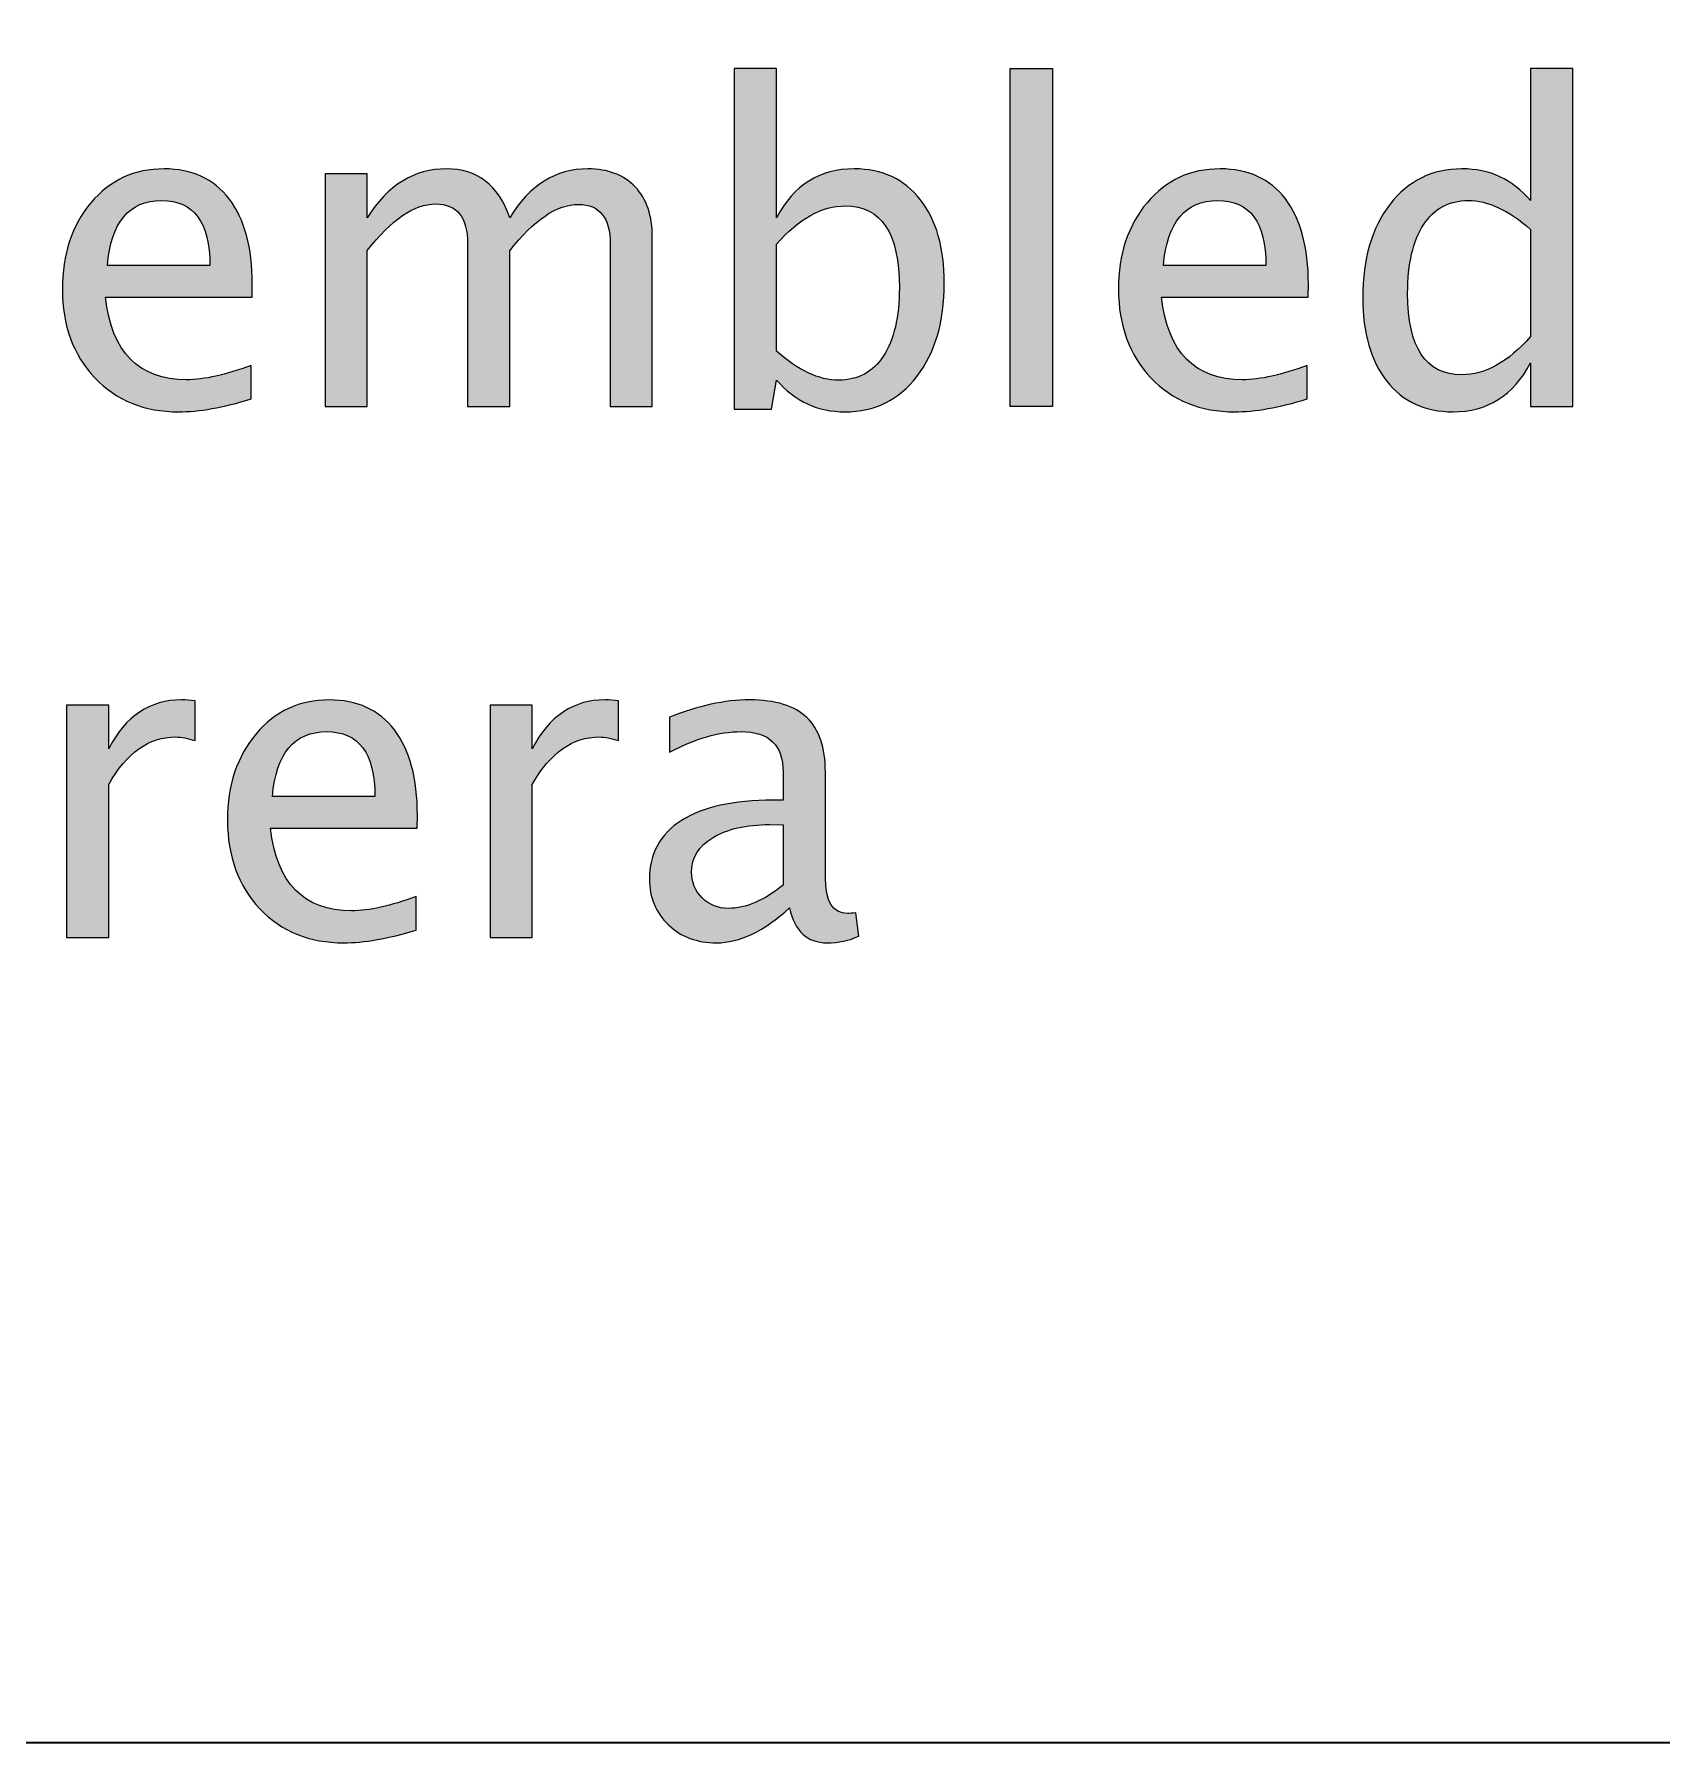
# Model space of a CAD drawing. Header units: inches. Extents: x 4 to 816, y 71 to 806.
# Drawn here: x 60.46 to 75.53, y 73.81 to 89.62 of the extents above; entities that cross this region are included whole.
import ezdxf

# ---------------------------------------------------------------- set-up
doc = ezdxf.new("R2010")
doc.units = ezdxf.units.IN
doc.header["$MEASUREMENT"] = 0
doc.layers.add('Layer 1', color=7, linetype='Continuous')

# ---------------------------------------------------------------- blocks, each defined once
blk = doc.blocks.new('block 35')
at = {"layer": 'Layer 1', "color": 240, "lineweight": 35, "true_color": 0xed1c24}
blk.add_lwpolyline([(23.165, 200.351), (406.63, 200.351), (406.63, 73.807), (23.165, 73.807)], dxfattribs=at)
blk = doc.blocks.new('block 316')
at = {"layer": 'Layer 1', "true_color": 0xffffff}
h = blk.add_hatch(color=7, dxfattribs=at)
h.dxf.hatch_style = 2
edge = h.paths.add_edge_path()
edge.add_spline(control_points=[(66.938, 86.155), (66.938, 86.155), (66.938, 89.307), (66.938, 89.307), (66.938, 89.307), (67.329, 89.307), (67.329, 89.307), (67.329, 89.307), (67.329, 87.926), (67.329, 87.926), (67.488, 88.228), (67.728, 88.378), (68.048, 88.378), (68.307, 88.378), (68.511, 88.283), (68.659, 88.095), (68.808, 87.906), (68.882, 87.647), (68.882, 87.32), (68.882, 86.963), (68.798, 86.676), (68.629, 86.457), (68.461, 86.238), (68.239, 86.129), (67.964, 86.129), (67.71, 86.129), (67.498, 86.227), (67.329, 86.422), (67.329, 86.422), (67.281, 86.155), (67.281, 86.155), (67.281, 86.155), (66.938, 86.155), (66.938, 86.155)], knot_values=[0, 0, 0, 0, 1, 1, 1, 2, 2, 2, 3, 3, 3, 4, 4, 4, 5, 5, 5, 6, 6, 6, 7, 7, 7, 8, 8, 8, 9, 9, 9, 10, 10, 10, 11, 11, 11, 11], degree=3, periodic=1)
edge = h.paths.add_edge_path()
edge.add_spline(control_points=[(67.329, 86.691), (67.529, 86.512), (67.721, 86.422), (67.903, 86.422), (68.083, 86.422), (68.222, 86.497), (68.319, 86.647), (68.417, 86.796), (68.466, 87.007), (68.466, 87.279), (68.466, 87.783), (68.3, 88.035), (67.967, 88.035), (67.748, 88.035), (67.536, 87.917), (67.329, 87.681), (67.329, 87.681), (67.329, 86.691), (67.329, 86.691)], knot_values=[0, 0, 0, 0, 1, 1, 1, 2, 2, 2, 3, 3, 3, 4, 4, 4, 5, 5, 5, 6, 6, 6, 6], degree=3, periodic=1)
h = blk.add_hatch(color=7, dxfattribs=at)
h.dxf.hatch_style = 2
h.paths.add_polyline_path([(69.492, 86.178), (69.492, 89.307), (69.883, 89.307), (69.883, 86.178)])
h = blk.add_hatch(color=7, dxfattribs=at)
h.dxf.hatch_style = 2
edge = h.paths.add_edge_path()
edge.add_spline(control_points=[(74.31, 86.178), (74.31, 86.178), (74.31, 86.582), (74.31, 86.582), (74.151, 86.28), (73.911, 86.129), (73.591, 86.129), (73.332, 86.129), (73.128, 86.223), (72.979, 86.412), (72.831, 86.601), (72.756, 86.859), (72.756, 87.187), (72.756, 87.545), (72.84, 87.833), (73.009, 88.051), (73.178, 88.269), (73.4, 88.378), (73.675, 88.378), (73.93, 88.378), (74.142, 88.28), (74.31, 88.085), (74.31, 88.085), (74.31, 89.307), (74.31, 89.307), (74.31, 89.307), (74.7, 89.307), (74.7, 89.307), (74.7, 89.307), (74.7, 86.178), (74.7, 86.178), (74.7, 86.178), (74.31, 86.178), (74.31, 86.178)], knot_values=[0, 0, 0, 0, 1, 1, 1, 2, 2, 2, 3, 3, 3, 4, 4, 4, 5, 5, 5, 6, 6, 6, 7, 7, 7, 8, 8, 8, 9, 9, 9, 10, 10, 10, 11, 11, 11, 11], degree=3, periodic=1)
edge = h.paths.add_edge_path()
edge.add_spline(control_points=[(74.31, 87.817), (74.107, 87.996), (73.915, 88.085), (73.734, 88.085), (73.555, 88.085), (73.417, 88.01), (73.319, 87.861), (73.221, 87.711), (73.172, 87.5), (73.172, 87.227), (73.172, 86.723), (73.339, 86.472), (73.673, 86.472), (73.89, 86.472), (74.102, 86.59), (74.31, 86.826), (74.31, 86.826), (74.31, 87.817), (74.31, 87.817)], knot_values=[0, 0, 0, 0, 1, 1, 1, 2, 2, 2, 3, 3, 3, 4, 4, 4, 5, 5, 5, 6, 6, 6, 6], degree=3, periodic=1)
h = blk.add_hatch(color=7, dxfattribs=at)
h.dxf.hatch_style = 2
edge = h.paths.add_edge_path()
edge.add_spline(control_points=[(62.465, 86.248), (62.204, 86.168), (61.98, 86.129), (61.794, 86.129), (61.475, 86.129), (61.216, 86.234), (61.017, 86.445), (60.817, 86.655), (60.718, 86.928), (60.718, 87.263), (60.718, 87.589), (60.806, 87.856), (60.982, 88.065), (61.159, 88.274), (61.384, 88.378), (61.659, 88.378), (61.919, 88.378), (62.12, 88.285), (62.262, 88.1), (62.404, 87.914), (62.475, 87.651), (62.475, 87.31), (62.475, 87.31), (62.473, 87.191), (62.473, 87.191), (62.473, 87.191), (61.116, 87.191), (61.116, 87.191), (61.173, 86.681), (61.423, 86.426), (61.867, 86.426), (62.03, 86.426), (62.229, 86.47), (62.465, 86.559), (62.465, 86.559), (62.465, 86.248), (62.465, 86.248)], knot_values=[0, 0, 0, 0, 1, 1, 1, 2, 2, 2, 3, 3, 3, 4, 4, 4, 5, 5, 5, 6, 6, 6, 7, 7, 7, 8, 8, 8, 9, 9, 9, 10, 10, 10, 11, 11, 11, 12, 12, 12, 12], degree=3, periodic=1)
edge = h.paths.add_edge_path()
edge.add_spline(control_points=[(61.134, 87.484), (61.134, 87.484), (62.083, 87.484), (62.083, 87.484), (62.083, 87.884), (61.934, 88.085), (61.635, 88.085), (61.335, 88.085), (61.168, 87.884), (61.134, 87.484)], knot_values=[0, 0, 0, 0, 1, 1, 1, 2, 2, 2, 3, 3, 3, 3], degree=3, periodic=1)
h = blk.add_hatch(color=7, dxfattribs=at)
h.dxf.hatch_style = 2
edge = h.paths.add_edge_path()
edge.add_spline(control_points=[(63.149, 86.178), (63.149, 86.178), (63.149, 88.331), (63.149, 88.331), (63.149, 88.331), (63.54, 88.331), (63.54, 88.331), (63.54, 88.331), (63.54, 87.926), (63.54, 87.926), (63.729, 88.228), (63.974, 88.378), (64.272, 88.378), (64.559, 88.378), (64.755, 88.228), (64.859, 87.926), (65.044, 88.228), (65.285, 88.378), (65.581, 88.378), (65.769, 88.378), (65.917, 88.322), (66.021, 88.211), (66.127, 88.099), (66.179, 87.943), (66.179, 87.742), (66.179, 87.742), (66.179, 86.178), (66.179, 86.178), (66.179, 86.178), (65.789, 86.178), (65.789, 86.178), (65.789, 86.178), (65.789, 87.681), (65.789, 87.681), (65.789, 87.926), (65.691, 88.049), (65.497, 88.049), (65.294, 88.049), (65.082, 87.906), (64.859, 87.619), (64.859, 87.619), (64.859, 86.178), (64.859, 86.178), (64.859, 86.178), (64.469, 86.178), (64.469, 86.178), (64.469, 86.178), (64.469, 87.683), (64.469, 87.683), (64.469, 87.93), (64.37, 88.053), (64.172, 88.053), (63.975, 88.053), (63.764, 87.909), (63.54, 87.621), (63.54, 87.621), (63.54, 86.178), (63.54, 86.178), (63.54, 86.178), (63.149, 86.178), (63.149, 86.178)], knot_values=[0, 0, 0, 0, 1, 1, 1, 2, 2, 2, 3, 3, 3, 4, 4, 4, 5, 5, 5, 6, 6, 6, 7, 7, 7, 8, 8, 8, 9, 9, 9, 10, 10, 10, 11, 11, 11, 12, 12, 12, 13, 13, 13, 14, 14, 14, 15, 15, 15, 16, 16, 16, 17, 17, 17, 18, 18, 18, 19, 19, 19, 20, 20, 20, 20], degree=3, periodic=1)
h = blk.add_hatch(color=7, dxfattribs=at)
h.dxf.hatch_style = 2
edge = h.paths.add_edge_path()
edge.add_spline(control_points=[(72.243, 86.248), (71.981, 86.168), (71.757, 86.129), (71.571, 86.129), (71.253, 86.129), (70.994, 86.234), (70.794, 86.445), (70.595, 86.655), (70.495, 86.928), (70.495, 87.263), (70.495, 87.589), (70.583, 87.856), (70.76, 88.065), (70.936, 88.274), (71.162, 88.378), (71.436, 88.378), (71.697, 88.378), (71.898, 88.285), (72.04, 88.1), (72.182, 87.914), (72.253, 87.651), (72.253, 87.31), (72.253, 87.31), (72.251, 87.191), (72.251, 87.191), (72.251, 87.191), (70.893, 87.191), (70.893, 87.191), (70.95, 86.681), (71.2, 86.426), (71.644, 86.426), (71.807, 86.426), (72.006, 86.47), (72.243, 86.559), (72.243, 86.559), (72.243, 86.248), (72.243, 86.248)], knot_values=[0, 0, 0, 0, 1, 1, 1, 2, 2, 2, 3, 3, 3, 4, 4, 4, 5, 5, 5, 6, 6, 6, 7, 7, 7, 8, 8, 8, 9, 9, 9, 10, 10, 10, 11, 11, 11, 12, 12, 12, 12], degree=3, periodic=1)
edge = h.paths.add_edge_path()
edge.add_spline(control_points=[(70.911, 87.484), (70.911, 87.484), (71.86, 87.484), (71.86, 87.484), (71.86, 87.884), (71.711, 88.085), (71.413, 88.085), (71.113, 88.085), (70.946, 87.884), (70.911, 87.484)], knot_values=[0, 0, 0, 0, 1, 1, 1, 2, 2, 2, 3, 3, 3, 3], degree=3, periodic=1)
at = {"layer": 'Layer 1', "lineweight": 0}
blk.add_lwpolyline([(69.492, 86.178), (69.492, 89.307), (69.883, 89.307), (69.883, 86.178), (69.492, 86.178)], dxfattribs=at)
for points, knots in [([(66.938, 86.155), (66.938, 86.155), (66.938, 89.307), (66.938, 89.307), (66.938, 89.307), (67.329, 89.307), (67.329, 89.307), (67.329, 89.307), (67.329, 87.926), (67.329, 87.926), (67.488, 88.228), (67.728, 88.378), (68.048, 88.378), (68.307, 88.378), (68.511, 88.283), (68.659, 88.095), (68.808, 87.906), (68.882, 87.647), (68.882, 87.32), (68.882, 86.963), (68.798, 86.676), (68.629, 86.457), (68.461, 86.238), (68.239, 86.129), (67.964, 86.129), (67.71, 86.129), (67.498, 86.227), (67.329, 86.422), (67.329, 86.422), (67.281, 86.155), (67.281, 86.155), (67.281, 86.155), (66.938, 86.155), (66.938, 86.155)], [0, 0, 0, 0, 1, 1, 1, 2, 2, 2, 3, 3, 3, 4, 4, 4, 5, 5, 5, 6, 6, 6, 7, 7, 7, 8, 8, 8, 9, 9, 9, 10, 10, 10, 11, 11, 11, 11]), ([(74.31, 86.178), (74.31, 86.178), (74.31, 86.582), (74.31, 86.582), (74.151, 86.28), (73.911, 86.129), (73.591, 86.129), (73.332, 86.129), (73.128, 86.223), (72.979, 86.412), (72.831, 86.601), (72.756, 86.859), (72.756, 87.187), (72.756, 87.545), (72.84, 87.833), (73.009, 88.051), (73.178, 88.269), (73.4, 88.378), (73.675, 88.378), (73.93, 88.378), (74.142, 88.28), (74.31, 88.085), (74.31, 88.085), (74.31, 89.307), (74.31, 89.307), (74.31, 89.307), (74.7, 89.307), (74.7, 89.307), (74.7, 89.307), (74.7, 86.178), (74.7, 86.178), (74.7, 86.178), (74.31, 86.178), (74.31, 86.178)], [0, 0, 0, 0, 1, 1, 1, 2, 2, 2, 3, 3, 3, 4, 4, 4, 5, 5, 5, 6, 6, 6, 7, 7, 7, 8, 8, 8, 9, 9, 9, 10, 10, 10, 11, 11, 11, 11]), ([(62.465, 86.248), (62.204, 86.168), (61.98, 86.129), (61.794, 86.129), (61.475, 86.129), (61.216, 86.234), (61.017, 86.445), (60.817, 86.655), (60.718, 86.928), (60.718, 87.263), (60.718, 87.589), (60.806, 87.856), (60.982, 88.065), (61.159, 88.274), (61.384, 88.378), (61.659, 88.378), (61.919, 88.378), (62.12, 88.285), (62.262, 88.1), (62.404, 87.914), (62.475, 87.651), (62.475, 87.31), (62.475, 87.31), (62.473, 87.191), (62.473, 87.191), (62.473, 87.191), (61.116, 87.191), (61.116, 87.191), (61.173, 86.681), (61.423, 86.426), (61.867, 86.426), (62.03, 86.426), (62.229, 86.47), (62.465, 86.559), (62.465, 86.559), (62.465, 86.248), (62.465, 86.248)], [0, 0, 0, 0, 1, 1, 1, 2, 2, 2, 3, 3, 3, 4, 4, 4, 5, 5, 5, 6, 6, 6, 7, 7, 7, 8, 8, 8, 9, 9, 9, 10, 10, 10, 11, 11, 11, 12, 12, 12, 12]), ([(63.149, 86.178), (63.149, 86.178), (63.149, 88.331), (63.149, 88.331), (63.149, 88.331), (63.54, 88.331), (63.54, 88.331), (63.54, 88.331), (63.54, 87.926), (63.54, 87.926), (63.729, 88.228), (63.974, 88.378), (64.272, 88.378), (64.559, 88.378), (64.755, 88.228), (64.859, 87.926), (65.044, 88.228), (65.285, 88.378), (65.581, 88.378), (65.769, 88.378), (65.917, 88.322), (66.021, 88.211), (66.127, 88.099), (66.179, 87.943), (66.179, 87.742), (66.179, 87.742), (66.179, 86.178), (66.179, 86.178), (66.179, 86.178), (65.789, 86.178), (65.789, 86.178), (65.789, 86.178), (65.789, 87.681), (65.789, 87.681), (65.789, 87.926), (65.691, 88.049), (65.497, 88.049), (65.294, 88.049), (65.082, 87.906), (64.859, 87.619), (64.859, 87.619), (64.859, 86.178), (64.859, 86.178), (64.859, 86.178), (64.469, 86.178), (64.469, 86.178), (64.469, 86.178), (64.469, 87.683), (64.469, 87.683), (64.469, 87.93), (64.37, 88.053), (64.172, 88.053), (63.975, 88.053), (63.764, 87.909), (63.54, 87.621), (63.54, 87.621), (63.54, 86.178), (63.54, 86.178), (63.54, 86.178), (63.149, 86.178), (63.149, 86.178)], [0, 0, 0, 0, 1, 1, 1, 2, 2, 2, 3, 3, 3, 4, 4, 4, 5, 5, 5, 6, 6, 6, 7, 7, 7, 8, 8, 8, 9, 9, 9, 10, 10, 10, 11, 11, 11, 12, 12, 12, 13, 13, 13, 14, 14, 14, 15, 15, 15, 16, 16, 16, 17, 17, 17, 18, 18, 18, 19, 19, 19, 20, 20, 20, 20]), ([(72.243, 86.248), (71.981, 86.168), (71.757, 86.129), (71.571, 86.129), (71.253, 86.129), (70.994, 86.234), (70.794, 86.445), (70.595, 86.655), (70.495, 86.928), (70.495, 87.263), (70.495, 87.589), (70.583, 87.856), (70.76, 88.065), (70.936, 88.274), (71.162, 88.378), (71.436, 88.378), (71.697, 88.378), (71.898, 88.285), (72.04, 88.1), (72.182, 87.914), (72.253, 87.651), (72.253, 87.31), (72.253, 87.31), (72.251, 87.191), (72.251, 87.191), (72.251, 87.191), (70.893, 87.191), (70.893, 87.191), (70.95, 86.681), (71.2, 86.426), (71.644, 86.426), (71.807, 86.426), (72.006, 86.47), (72.243, 86.559), (72.243, 86.559), (72.243, 86.248), (72.243, 86.248)], [0, 0, 0, 0, 1, 1, 1, 2, 2, 2, 3, 3, 3, 4, 4, 4, 5, 5, 5, 6, 6, 6, 7, 7, 7, 8, 8, 8, 9, 9, 9, 10, 10, 10, 11, 11, 11, 12, 12, 12, 12]), ([(61.134, 87.484), (61.134, 87.484), (62.083, 87.484), (62.083, 87.484), (62.083, 87.884), (61.934, 88.085), (61.635, 88.085), (61.335, 88.085), (61.168, 87.884), (61.134, 87.484)], [0, 0, 0, 0, 1, 1, 1, 2, 2, 2, 3, 3, 3, 3]), ([(67.329, 86.691), (67.529, 86.512), (67.721, 86.422), (67.903, 86.422), (68.083, 86.422), (68.222, 86.497), (68.319, 86.647), (68.417, 86.796), (68.466, 87.007), (68.466, 87.279), (68.466, 87.783), (68.3, 88.035), (67.967, 88.035), (67.748, 88.035), (67.536, 87.917), (67.329, 87.681), (67.329, 87.681), (67.329, 86.691), (67.329, 86.691)], [0, 0, 0, 0, 1, 1, 1, 2, 2, 2, 3, 3, 3, 4, 4, 4, 5, 5, 5, 6, 6, 6, 6]), ([(70.911, 87.484), (70.911, 87.484), (71.86, 87.484), (71.86, 87.484), (71.86, 87.884), (71.711, 88.085), (71.413, 88.085), (71.113, 88.085), (70.946, 87.884), (70.911, 87.484)], [0, 0, 0, 0, 1, 1, 1, 2, 2, 2, 3, 3, 3, 3]), ([(74.31, 87.817), (74.107, 87.996), (73.915, 88.085), (73.734, 88.085), (73.555, 88.085), (73.417, 88.01), (73.319, 87.861), (73.221, 87.711), (73.172, 87.5), (73.172, 87.227), (73.172, 86.723), (73.339, 86.472), (73.673, 86.472), (73.89, 86.472), (74.102, 86.59), (74.31, 86.826), (74.31, 86.826), (74.31, 87.817), (74.31, 87.817)], [0, 0, 0, 0, 1, 1, 1, 2, 2, 2, 3, 3, 3, 4, 4, 4, 5, 5, 5, 6, 6, 6, 6])]:
    blk.add_open_spline(points, degree=3, knots=knots, dxfattribs=at)
blk = doc.blocks.new('block 315')
at = {"layer": 'Layer 1'}
blk.add_blockref('block 316', (0, 0), dxfattribs=at)
blk = doc.blocks.new('block 318')
at = {"layer": 'Layer 1', "true_color": 0xffffff}
h = blk.add_hatch(color=7, dxfattribs=at)
h.dxf.hatch_style = 2
edge = h.paths.add_edge_path()
edge.add_spline(control_points=[(60.756, 81.262), (60.756, 81.262), (60.756, 83.414), (60.756, 83.414), (60.756, 83.414), (61.146, 83.414), (61.146, 83.414), (61.146, 83.414), (61.146, 83.01), (61.146, 83.01), (61.301, 83.311), (61.525, 83.462), (61.82, 83.462), (61.86, 83.462), (61.901, 83.458), (61.945, 83.452), (61.945, 83.452), (61.945, 83.085), (61.945, 83.085), (61.878, 83.108), (61.818, 83.119), (61.766, 83.119), (61.519, 83.119), (61.313, 82.972), (61.146, 82.68), (61.146, 82.68), (61.146, 81.262), (61.146, 81.262), (61.146, 81.262), (60.756, 81.262), (60.756, 81.262)], knot_values=[0, 0, 0, 0, 1, 1, 1, 2, 2, 2, 3, 3, 3, 4, 4, 4, 5, 5, 5, 6, 6, 6, 7, 7, 7, 8, 8, 8, 9, 9, 9, 10, 10, 10, 10], degree=3, periodic=1)
h = blk.add_hatch(color=7, dxfattribs=at)
h.dxf.hatch_style = 2
edge = h.paths.add_edge_path()
edge.add_spline(control_points=[(63.994, 81.331), (63.732, 81.252), (63.508, 81.213), (63.322, 81.213), (63.004, 81.213), (62.745, 81.318), (62.545, 81.529), (62.346, 81.739), (62.246, 82.012), (62.246, 82.347), (62.246, 82.673), (62.334, 82.94), (62.511, 83.149), (62.687, 83.358), (62.912, 83.462), (63.187, 83.462), (63.447, 83.462), (63.649, 83.369), (63.791, 83.184), (63.933, 82.998), (64.004, 82.735), (64.004, 82.394), (64.004, 82.394), (64.002, 82.275), (64.002, 82.275), (64.002, 82.275), (62.644, 82.275), (62.644, 82.275), (62.701, 81.765), (62.951, 81.51), (63.395, 81.51), (63.558, 81.51), (63.757, 81.554), (63.994, 81.643), (63.994, 81.643), (63.994, 81.331), (63.994, 81.331)], knot_values=[0, 0, 0, 0, 1, 1, 1, 2, 2, 2, 3, 3, 3, 4, 4, 4, 5, 5, 5, 6, 6, 6, 7, 7, 7, 8, 8, 8, 9, 9, 9, 10, 10, 10, 11, 11, 11, 12, 12, 12, 12], degree=3, periodic=1)
edge = h.paths.add_edge_path()
edge.add_spline(control_points=[(62.662, 82.568), (62.662, 82.568), (63.611, 82.568), (63.611, 82.568), (63.611, 82.968), (63.462, 83.168), (63.163, 83.168), (62.864, 83.168), (62.696, 82.968), (62.662, 82.568)], knot_values=[0, 0, 0, 0, 1, 1, 1, 2, 2, 2, 3, 3, 3, 3], degree=3, periodic=1)
h = blk.add_hatch(color=7, dxfattribs=at)
h.dxf.hatch_style = 2
edge = h.paths.add_edge_path()
edge.add_spline(control_points=[(64.677, 81.262), (64.677, 81.262), (64.677, 83.414), (64.677, 83.414), (64.677, 83.414), (65.068, 83.414), (65.068, 83.414), (65.068, 83.414), (65.068, 83.01), (65.068, 83.01), (65.222, 83.311), (65.447, 83.462), (65.742, 83.462), (65.781, 83.462), (65.823, 83.458), (65.866, 83.452), (65.866, 83.452), (65.866, 83.085), (65.866, 83.085), (65.799, 83.108), (65.739, 83.119), (65.688, 83.119), (65.441, 83.119), (65.234, 82.972), (65.068, 82.68), (65.068, 82.68), (65.068, 81.262), (65.068, 81.262), (65.068, 81.262), (64.677, 81.262), (64.677, 81.262)], knot_values=[0, 0, 0, 0, 1, 1, 1, 2, 2, 2, 3, 3, 3, 4, 4, 4, 5, 5, 5, 6, 6, 6, 7, 7, 7, 8, 8, 8, 9, 9, 9, 10, 10, 10, 10], degree=3, periodic=1)
h = blk.add_hatch(color=7, dxfattribs=at)
h.dxf.hatch_style = 2
edge = h.paths.add_edge_path()
edge.add_spline(control_points=[(67.448, 81.536), (67.214, 81.32), (66.989, 81.213), (66.772, 81.213), (66.594, 81.213), (66.446, 81.268), (66.328, 81.38), (66.21, 81.492), (66.152, 81.633), (66.152, 81.803), (66.152, 82.038), (66.25, 82.219), (66.448, 82.345), (66.645, 82.471), (66.929, 82.534), (67.299, 82.534), (67.299, 82.534), (67.39, 82.534), (67.39, 82.534), (67.39, 82.534), (67.39, 82.794), (67.39, 82.794), (67.39, 83.044), (67.26, 83.168), (67, 83.168), (66.798, 83.168), (66.577, 83.105), (66.338, 82.978), (66.338, 82.978), (66.338, 83.301), (66.338, 83.301), (66.601, 83.408), (66.848, 83.462), (67.081, 83.462), (67.32, 83.462), (67.496, 83.407), (67.61, 83.298), (67.724, 83.189), (67.781, 83.021), (67.781, 82.794), (67.781, 82.794), (67.781, 81.819), (67.781, 81.819), (67.781, 81.596), (67.849, 81.484), (67.987, 81.484), (68.004, 81.484), (68.029, 81.487), (68.062, 81.492), (68.062, 81.492), (68.09, 81.276), (68.09, 81.276), (68.001, 81.234), (67.903, 81.213), (67.796, 81.213), (67.614, 81.213), (67.498, 81.32), (67.448, 81.536)], knot_values=[0, 0, 0, 0, 1, 1, 1, 2, 2, 2, 3, 3, 3, 4, 4, 4, 5, 5, 5, 6, 6, 6, 7, 7, 7, 8, 8, 8, 9, 9, 9, 10, 10, 10, 11, 11, 11, 12, 12, 12, 13, 13, 13, 14, 14, 14, 15, 15, 15, 16, 16, 16, 17, 17, 17, 18, 18, 18, 19, 19, 19, 19], degree=3, periodic=1)
edge = h.paths.add_edge_path()
edge.add_spline(control_points=[(67.39, 81.748), (67.39, 81.748), (67.39, 82.305), (67.39, 82.305), (67.39, 82.305), (67.265, 82.308), (67.265, 82.308), (67.049, 82.308), (66.874, 82.268), (66.741, 82.188), (66.609, 82.107), (66.542, 82), (66.542, 81.866), (66.542, 81.773), (66.575, 81.694), (66.641, 81.629), (66.707, 81.564), (66.788, 81.532), (66.883, 81.532), (67.045, 81.532), (67.215, 81.604), (67.39, 81.748)], knot_values=[0, 0, 0, 0, 1, 1, 1, 2, 2, 2, 3, 3, 3, 4, 4, 4, 5, 5, 5, 6, 6, 6, 7, 7, 7, 7], degree=3, periodic=1)
at = {"layer": 'Layer 1', "lineweight": 0}
for points, knots in [([(60.756, 81.262), (60.756, 81.262), (60.756, 83.414), (60.756, 83.414), (60.756, 83.414), (61.146, 83.414), (61.146, 83.414), (61.146, 83.414), (61.146, 83.01), (61.146, 83.01), (61.301, 83.311), (61.525, 83.462), (61.82, 83.462), (61.86, 83.462), (61.901, 83.458), (61.945, 83.452), (61.945, 83.452), (61.945, 83.085), (61.945, 83.085), (61.878, 83.108), (61.818, 83.119), (61.766, 83.119), (61.519, 83.119), (61.313, 82.972), (61.146, 82.68), (61.146, 82.68), (61.146, 81.262), (61.146, 81.262), (61.146, 81.262), (60.756, 81.262), (60.756, 81.262)], [0, 0, 0, 0, 1, 1, 1, 2, 2, 2, 3, 3, 3, 4, 4, 4, 5, 5, 5, 6, 6, 6, 7, 7, 7, 8, 8, 8, 9, 9, 9, 10, 10, 10, 10]), ([(63.994, 81.331), (63.732, 81.252), (63.508, 81.213), (63.322, 81.213), (63.004, 81.213), (62.745, 81.318), (62.545, 81.529), (62.346, 81.739), (62.246, 82.012), (62.246, 82.347), (62.246, 82.673), (62.334, 82.94), (62.511, 83.149), (62.687, 83.358), (62.912, 83.462), (63.187, 83.462), (63.447, 83.462), (63.649, 83.369), (63.791, 83.184), (63.933, 82.998), (64.004, 82.735), (64.004, 82.394), (64.004, 82.394), (64.002, 82.275), (64.002, 82.275), (64.002, 82.275), (62.644, 82.275), (62.644, 82.275), (62.701, 81.765), (62.951, 81.51), (63.395, 81.51), (63.558, 81.51), (63.757, 81.554), (63.994, 81.643), (63.994, 81.643), (63.994, 81.331), (63.994, 81.331)], [0, 0, 0, 0, 1, 1, 1, 2, 2, 2, 3, 3, 3, 4, 4, 4, 5, 5, 5, 6, 6, 6, 7, 7, 7, 8, 8, 8, 9, 9, 9, 10, 10, 10, 11, 11, 11, 12, 12, 12, 12]), ([(64.677, 81.262), (64.677, 81.262), (64.677, 83.414), (64.677, 83.414), (64.677, 83.414), (65.068, 83.414), (65.068, 83.414), (65.068, 83.414), (65.068, 83.01), (65.068, 83.01), (65.222, 83.311), (65.447, 83.462), (65.742, 83.462), (65.781, 83.462), (65.823, 83.458), (65.866, 83.452), (65.866, 83.452), (65.866, 83.085), (65.866, 83.085), (65.799, 83.108), (65.739, 83.119), (65.688, 83.119), (65.441, 83.119), (65.234, 82.972), (65.068, 82.68), (65.068, 82.68), (65.068, 81.262), (65.068, 81.262), (65.068, 81.262), (64.677, 81.262), (64.677, 81.262)], [0, 0, 0, 0, 1, 1, 1, 2, 2, 2, 3, 3, 3, 4, 4, 4, 5, 5, 5, 6, 6, 6, 7, 7, 7, 8, 8, 8, 9, 9, 9, 10, 10, 10, 10]), ([(67.448, 81.536), (67.214, 81.32), (66.989, 81.213), (66.772, 81.213), (66.594, 81.213), (66.446, 81.268), (66.328, 81.38), (66.21, 81.492), (66.152, 81.633), (66.152, 81.803), (66.152, 82.038), (66.25, 82.219), (66.448, 82.345), (66.645, 82.471), (66.929, 82.534), (67.299, 82.534), (67.299, 82.534), (67.39, 82.534), (67.39, 82.534), (67.39, 82.534), (67.39, 82.794), (67.39, 82.794), (67.39, 83.044), (67.26, 83.168), (67, 83.168), (66.798, 83.168), (66.577, 83.105), (66.338, 82.978), (66.338, 82.978), (66.338, 83.301), (66.338, 83.301), (66.601, 83.408), (66.848, 83.462), (67.081, 83.462), (67.32, 83.462), (67.496, 83.407), (67.61, 83.298), (67.724, 83.189), (67.781, 83.021), (67.781, 82.794), (67.781, 82.794), (67.781, 81.819), (67.781, 81.819), (67.781, 81.596), (67.849, 81.484), (67.987, 81.484), (68.004, 81.484), (68.029, 81.487), (68.062, 81.492), (68.062, 81.492), (68.09, 81.276), (68.09, 81.276), (68.001, 81.234), (67.903, 81.213), (67.796, 81.213), (67.614, 81.213), (67.498, 81.32), (67.448, 81.536)], [0, 0, 0, 0, 1, 1, 1, 2, 2, 2, 3, 3, 3, 4, 4, 4, 5, 5, 5, 6, 6, 6, 7, 7, 7, 8, 8, 8, 9, 9, 9, 10, 10, 10, 11, 11, 11, 12, 12, 12, 13, 13, 13, 14, 14, 14, 15, 15, 15, 16, 16, 16, 17, 17, 17, 18, 18, 18, 19, 19, 19, 19]), ([(62.662, 82.568), (62.662, 82.568), (63.611, 82.568), (63.611, 82.568), (63.611, 82.968), (63.462, 83.168), (63.163, 83.168), (62.864, 83.168), (62.696, 82.968), (62.662, 82.568)], [0, 0, 0, 0, 1, 1, 1, 2, 2, 2, 3, 3, 3, 3]), ([(67.39, 81.748), (67.39, 81.748), (67.39, 82.305), (67.39, 82.305), (67.39, 82.305), (67.265, 82.308), (67.265, 82.308), (67.049, 82.308), (66.874, 82.268), (66.741, 82.188), (66.609, 82.107), (66.542, 82), (66.542, 81.866), (66.542, 81.773), (66.575, 81.694), (66.641, 81.629), (66.707, 81.564), (66.788, 81.532), (66.883, 81.532), (67.045, 81.532), (67.215, 81.604), (67.39, 81.748)], [0, 0, 0, 0, 1, 1, 1, 2, 2, 2, 3, 3, 3, 4, 4, 4, 5, 5, 5, 6, 6, 6, 7, 7, 7, 7])]:
    blk.add_open_spline(points, degree=3, knots=knots, dxfattribs=at)
blk = doc.blocks.new('block 317')
at = {"layer": 'Layer 1'}
blk.add_blockref('block 318', (0, 0), dxfattribs=at)

msp = doc.modelspace()

# ---------------------------------------------------------------- block references
at = {"layer": 'Layer 1'}
for name in ['block 35', 'block 315', 'block 317']:
    msp.add_blockref(name, (0, 0), dxfattribs=at)

doc.saveas('drawing.dxf')
